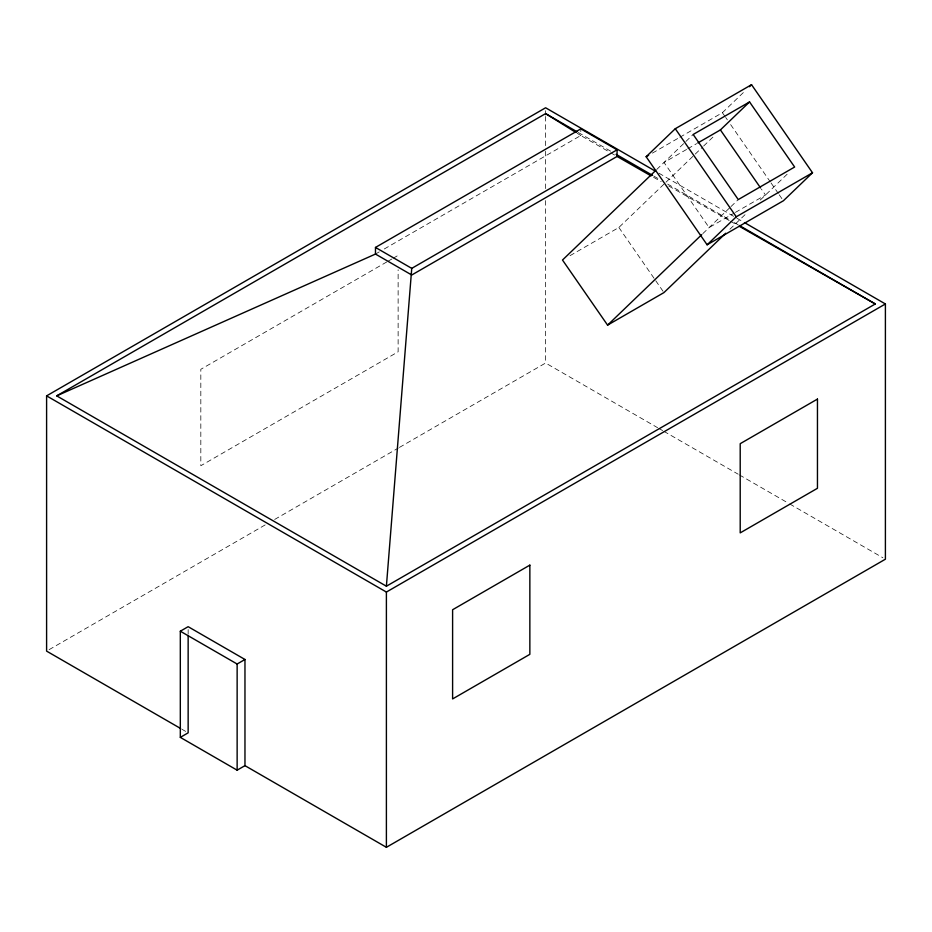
<?xml version="1.0" encoding="UTF-8"?>
<svg xmlns="http://www.w3.org/2000/svg" width="932" height="932" viewBox="0 0 932 932"><rect width="100%" height="100%" fill="white"/><g stroke="black" fill="none" stroke-linecap="round" stroke-linejoin="round"><path stroke-width="0.7" stroke-dasharray="4.66 3.5" d="M656.699 169.507L684.845 142.468M685.894 141.466L693.175 134.464M679.894 137.237L722.393 112.702L745.297 90.695M570.011 255.683L618.871 227.478L664.924 183.22M665.972 182.218L694.235 155.061M695.284 154.06L702.612 147.023M703.66 146.009L715.17 134.954M702.833 233.606L729.931 207.58M730.968 206.578L738.261 199.576M729.896 229.225L746.649 213.137M760.256 200.054L789.427 172.024M375.48 254.063L379.254 251.885M384.299 248.972L580.811 135.513L609.575 152.126M386.827 261.915L200.823 369.293L200.823 465.732L398.127 351.818L398.127 269.779M388.073 261.193L391.848 259.014M393.106 258.292L398.127 255.38M652.388 153.116L678.647 137.959M686.581 149.446L664.027 162.471L709.112 227.571L734.171 213.113M687.828 148.724L696.6 143.668M735.418 212.391L765.487 195.033L761.386 189.114M49.116 649.662L265.853 524.53M274.684 519.439L398.174 448.141M399.432 447.418L545.604 363.026L657.608 427.695M653.6 177.325L661.161 181.635M668.71 185.957L729.173 220.488M730.432 221.21L736.734 224.81M658.866 173.166L735.639 217.494M736.897 218.216L741.93 221.117M578.318 132.507L611.031 151.392M653.821 176.09L658.854 179.002M667.662 184.082L729.313 219.684M734.346 222.585L738.121 224.763M610.821 152.848L614.572 155.015M658.866 428.417L662.64 430.596M663.899 431.33L738.156 474.19M739.414 474.924L788.495 503.257M789.754 503.979L882.884 557.755M181.891 729.232L185.643 731.399M577.164 133.253L580.811 135.513L580.811 130.212M722.393 112.702L724.863 116.267M725.69 117.467L727.344 119.844M730.641 124.608L770.193 181.728M771.02 182.917L778.43 193.635M779.257 194.823L783.381 200.776M618.871 227.478L654.94 279.565M655.755 280.742L663.957 292.59M545.604 110.675L545.604 115.02M545.604 116.477L545.604 149.831M545.604 151.287L545.604 191.887M545.604 200.59L545.604 363.026M188.148 629.589L188.148 633.958"/><path stroke-width="1.4" d="M386.396 586.205L411.746 268.369L617.077 149.819L617.077 156.46L411.746 274.998L375.48 254.063L56.712 395.867L386.396 586.205L875.288 303.96L739.379 225.497M646.144 156.727L675.281 128.721L751.542 84.696L812.518 172.77L783.381 200.776L707.12 244.801L646.144 156.727L648.637 155.283M655.662 170.509L562.497 260.028L607.582 325.128L663.957 292.59L725.713 233.245M749.456 86.699L751.542 84.696M697.858 142.946L720.401 129.921L749.549 101.926L794.635 167.026L738.261 199.576L693.175 134.464L749.549 101.926M607.582 325.128L701.784 234.619M707.12 244.801L736.268 216.795L812.518 172.77M180.633 728.498L46.6 651.119L46.6 395.867L545.604 107.774L655.091 170.987M56.712 395.867L545.604 113.611L577.059 131.773M375.48 254.063L375.48 247.434L580.811 128.884L617.077 149.819M244.965 765.65L237.136 770.17L180.319 737.363L180.319 631.209L188.148 626.688L244.965 659.483L244.965 765.65L386.396 847.304L885.4 559.2L885.4 303.96L744.447 222.573M180.319 631.209L237.136 664.015L244.965 659.483M46.6 395.867L386.396 592.053L885.4 303.96M180.319 737.363L188.148 732.843L188.148 635.414M617.077 156.46L651.084 175.88M739.251 226.243L875.288 303.96M616.064 154.293L652.563 175.367M375.48 247.434L411.746 268.369M545.604 113.611L575.953 132.495M720.401 129.921L760.57 187.926M675.281 128.721L736.268 216.795M386.396 592.053L386.396 847.304M237.136 664.015L237.136 770.17M529.854 565.13L452.603 609.738L452.603 698.93L529.854 654.334L529.854 565.13M817.457 399.082L740.206 443.69L740.206 532.883L817.457 488.286L817.457 399.082"/></g></svg>
